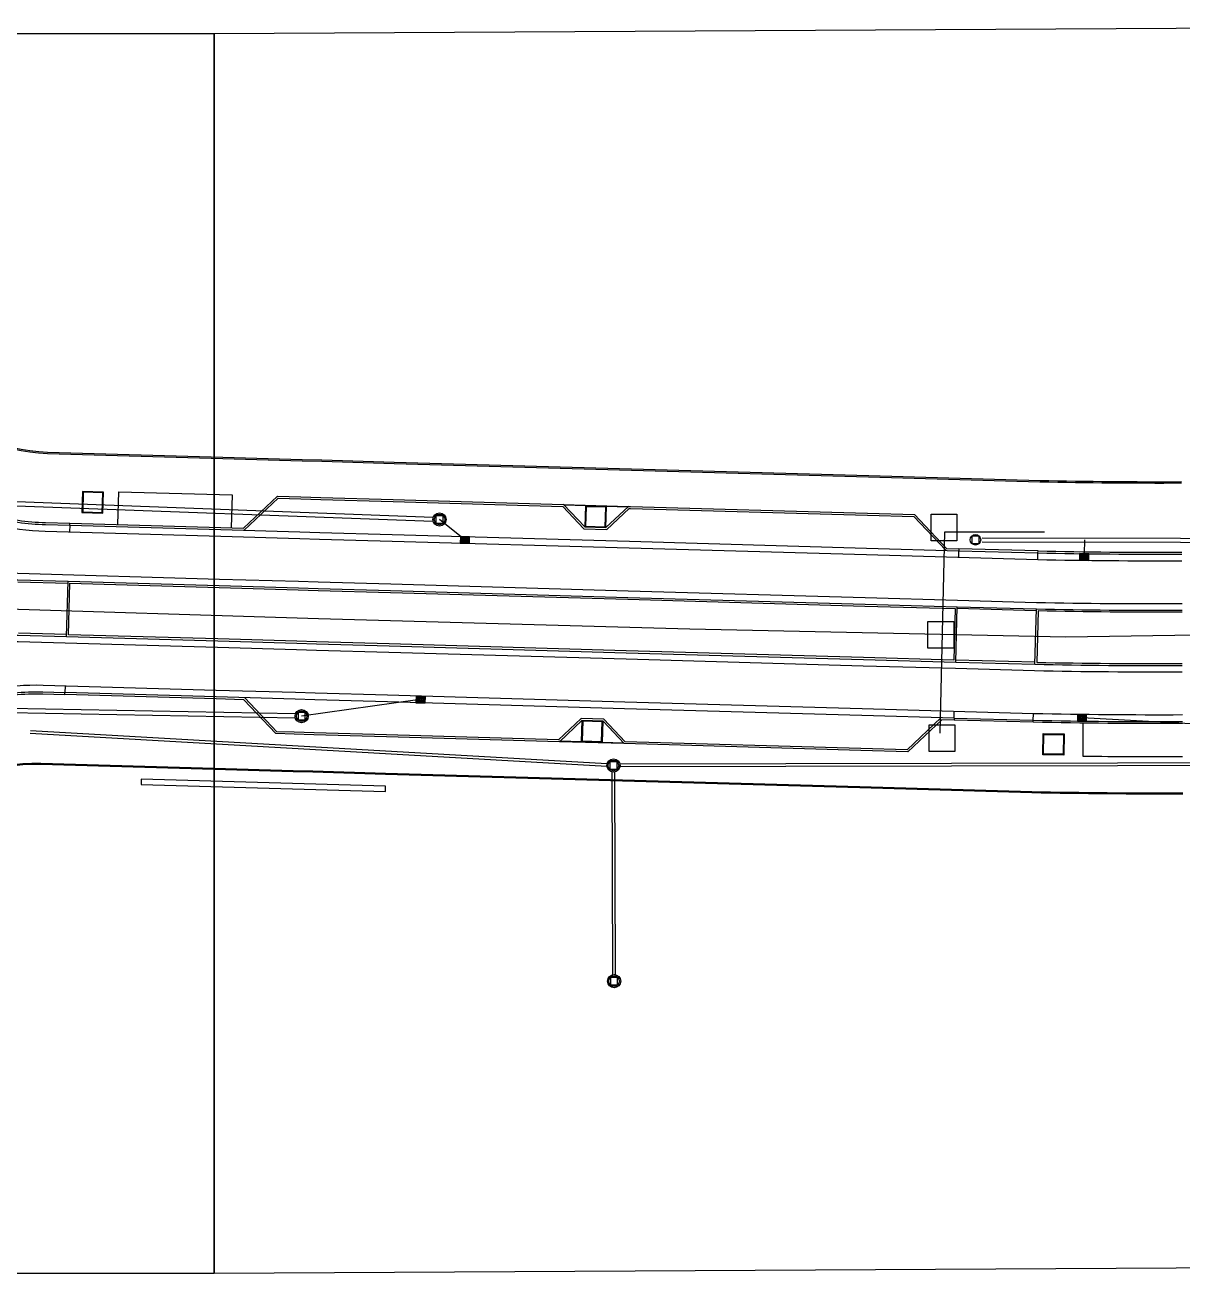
# Model space of a CAD drawing. Header units: millimetres. Extents: x 229854 to 231132, y 144419 to 144704.
# Drawn here: x 230329.3 to 230417.1, y 144479.1 to 144573.8 of the extents above; entities that cross this region are included whole.
import ezdxf

# ---------------------------------------------------------------- set-up
doc = ezdxf.new("R2010")
doc.units = ezdxf.units.MM
for name, color, linetype in [('G - Bde contrebutage', 191, 'Continuous'), ('G - Bordure', 40, 'Continuous'), ('G - CV', 151, 'Continuous'), ('G - Eg2302 - Av', 1, 'Continuous'), ('G - Egout EU', 22, 'Continuous'), ('G - Egout_EP', 5, 'Continuous'), ('G - Elec - CT', 62, 'Continuous'), ('G - Elec - gaine', 191, 'Continuous'), ('G - FE', 160, 'Continuous'), ('G - Mur', 1, 'Continuous'), ('G - revêtement', 252, 'Continuous'), ('R - Lots terre - Lot 8', 6, 'Continuous'), ('R - Lots terre - Lot 9', 40, 'Continuous')]:
    doc.layers.add(name, color=color, linetype=linetype)

msp = doc.modelspace()

# ---------------------------------------------------------------- linework, layer by layer
at = {"layer": 'G - Bde contrebutage'}
for points in [[(230326.741, 144536.483, 0.056664), (230330.879, 144535.892), (230332.714, 144535.84)], [(230321.149, 144533.956, 0.098929), (230328.788, 144532.201), (230344.078, 144531.762), (230350.075, 144531.59), (230351.574, 144531.547), (230357.071, 144531.39), (230375.064, 144530.872), (230393.056, 144530.362), (230400.053, 144530.162), (230406.051, 144529.991, 0.006146), (230417.083, 144529.898)], [(230326.609, 144531.878, 0.026503), (230328.773, 144531.701), (230332.592, 144531.591)], [(230406.036, 144529.491, 0.006149), (230417.086, 144529.398)], [(230417.105, 144524.698, -0.00617), (230405.902, 144524.793), (230399.905, 144524.964), (230392.909, 144525.164), (230374.915, 144525.674), (230356.923, 144526.192), (230351.425, 144526.349), (230349.926, 144526.392), (230343.929, 144526.564), (230328.801, 144526.998, 0.100759), (230320.939, 144525.631)], [(230326.481, 144527.432, -0.028501), (230328.815, 144527.498), (230332.471, 144527.393)], [(230405.917, 144525.293, 0.006173), (230417.103, 144525.198)], [(230326.348, 144522.806, -0.058931), (230330.677, 144523.193), (230332.349, 144523.145)]]:
    msp.add_lwpolyline(points, format="xyb", dxfattribs=at)
for points in [[(230400.16, 144533.911), (230406.158, 144533.74)], [(230332.592, 144531.591), (230344.064, 144531.262), (230350.061, 144531.09), (230351.56, 144531.047), (230357.057, 144530.89), (230375.05, 144530.372), (230393.042, 144529.862), (230400.039, 144529.662)], [(230400.039, 144529.662), (230406.036, 144529.491)], [(230332.471, 144527.393), (230343.943, 144527.064), (230349.941, 144526.891), (230351.439, 144526.848), (230356.937, 144526.691), (230374.929, 144526.174), (230392.923, 144525.664), (230399.919, 144525.464)], [(230399.919, 144525.464), (230405.917, 144525.293)], [(230399.798, 144521.216), (230405.795, 144521.045)]]:
    msp.add_lwpolyline(points, dxfattribs=at)
at = {"layer": 'G - Bordure'}
for points in [[(230160.141, 144529.794), (230164.161, 144525.691, 0.257967), (230169, 144524.243), (230207.816, 144532.39, -0.03697), (230273.74, 144541.207, 0.174325), (230288.114, 144547.355, -0.421806), (230321.591, 144545.713, 0.207564), (230331.034, 144541.29), (230344.34, 144540.908), (230350.338, 144540.736), (230351.836, 144540.693), (230357.332, 144540.536), (230375.327, 144540.018), (230393.315, 144539.508), (230406.312, 144539.138, 0.006104), (230417.045, 144539.048)], [(230321.666, 144545.779, 0.207564), (230331.037, 144541.39)], [(230344.343, 144541.008), (230350.341, 144540.836), (230351.839, 144540.793), (230357.335, 144540.636), (230375.33, 144540.118), (230393.318, 144539.608), (230406.315, 144539.237, 0.006103), (230417.044, 144539.148)], [(230326.745, 144536.637, 0.057137), (230330.883, 144536.042), (230332.718, 144535.989)], [(230406.158, 144533.74), (230406.162, 144533.89, 0.006128), (230417.067, 144533.798)], [(230417.086, 144529.248, -0.006066), (230406.182, 144529.338), (230406.071, 144525.44, 0.006084), (230417.103, 144525.348)], [(230326.344, 144522.652, -0.059423), (230330.673, 144523.043), (230332.345, 144522.995)], [(230417.122, 144520.798, -0.006188), (230405.791, 144520.895), (230405.795, 144521.045)], [(230178.465, 144495.997), (230177.872, 144499.615), (230178.292, 144502.178), (230212.645, 144509.391, -0.035617), (230272.735, 144517.6, -0.192565), (230289.043, 144512.27, 0.391565), (230320.781, 144513.86, -0.209272), (230330.522, 144517.795), (230343.666, 144517.418), (230349.664, 144517.245), (230351.164, 144517.202), (230356.66, 144517.045), (230374.656, 144516.528), (230392.647, 144516.018), (230405.687, 144515.645, 0.006185), (230417.144, 144515.548)], [(230330.519, 144517.695, 0.209272), (230320.852, 144513.79)], [(230417.144, 144515.448, -0.006185), (230405.684, 144515.545), (230392.645, 144515.918), (230374.653, 144516.428), (230356.657, 144516.945), (230351.161, 144517.102), (230349.661, 144517.146), (230343.663, 144517.318)]]:
    msp.add_lwpolyline(points, format="xyb", dxfattribs=at)
for points in [[(230331.037, 144541.39), (230344.343, 144541.008)], [(230345.901, 144535.611), (230348.471, 144538.038), (230350.259, 144537.987), (230351.758, 144537.944), (230357.254, 144537.787), (230370.176, 144537.415), (230371.788, 144535.708), (230373.387, 144535.662), (230375.094, 144537.274), (230375.248, 144537.27), (230393.238, 144536.759), (230396.799, 144536.658), (230399.227, 144534.087), (230400.164, 144534.061), (230400.16, 144533.911)], [(230345.958, 144535.459), (230348.529, 144537.887), (230350.255, 144537.837), (230351.753, 144537.794), (230357.25, 144537.637), (230370.11, 144537.267), (230371.721, 144535.56), (230373.445, 144535.511), (230375.152, 144537.122), (230375.244, 144537.12), (230393.233, 144536.609), (230396.733, 144536.51), (230399.161, 144533.939)], [(230332.714, 144535.84), (230332.718, 144535.989), (230344.19, 144535.66)], [(230344.19, 144535.66), (230345.901, 144535.611)], [(230406.162, 144533.889), (230400.164, 144534.061)], [(230328.769, 144531.551), (230332.587, 144531.441)], [(230332.471, 144527.393), (230332.592, 144531.591)], [(230399.919, 144525.464), (230400.039, 144529.662)], [(230406.032, 144529.341), (230400.027, 144529.513)], [(230405.917, 144525.293), (230406.036, 144529.491)], [(230332.475, 144527.543), (230328.82, 144527.648)], [(230405.921, 144525.443), (230399.931, 144525.614)], [(230398.856, 144521.093), (230396.286, 144518.665), (230392.726, 144518.767), (230374.778, 144519.276), (230373.167, 144520.982), (230371.568, 144521.029), (230369.86, 144519.417), (230356.739, 144519.794), (230351.242, 144519.951), (230349.743, 144519.994), (230348.354, 144520.034), (230345.927, 144522.605), (230343.817, 144522.665), (230332.345, 144522.995), (230332.349, 144523.145)], [(230398.798, 144521.244), (230396.228, 144518.817), (230392.73, 144518.917), (230374.845, 144519.424), (230373.234, 144521.131), (230371.51, 144521.18), (230369.802, 144519.569), (230356.743, 144519.944), (230351.246, 144520.101), (230349.747, 144520.144), (230348.42, 144520.182), (230345.993, 144522.753)], [(230399.798, 144521.216), (230399.793, 144521.066), (230398.856, 144521.093)], [(230405.791, 144520.895), (230399.793, 144521.066)], [(230343.663, 144517.318), (230330.519, 144517.695)]]:
    msp.add_lwpolyline(points, dxfattribs=at)
for points in [[(230333.642, 144536.803), (230335.241, 144536.757), (230335.287, 144538.357), (230333.688, 144538.403)], [(230333.704, 144536.862), (230335.183, 144536.819), (230335.225, 144538.298), (230333.746, 144538.341)], [(230370.176, 144537.415), (230375.094, 144537.274), (230375.033, 144537.216), (230370.234, 144537.354)], [(230371.788, 144535.708), (230373.387, 144535.662), (230373.433, 144537.262), (230371.834, 144537.308)], [(230371.85, 144535.767), (230373.329, 144535.724), (230373.371, 144537.203), (230371.892, 144537.246)], [(230332.737, 144531.437), (230344.059, 144531.112), (230350.057, 144530.94), (230351.555, 144530.897), (230357.053, 144530.74), (230375.046, 144530.222), (230393.038, 144529.712), (230399.885, 144529.517), (230399.773, 144525.618), (230392.927, 144525.814), (230374.934, 144526.324), (230356.941, 144526.841), (230351.443, 144526.998), (230349.945, 144527.041), (230343.947, 144527.214), (230332.625, 144527.539)], [(230373.167, 144520.982), (230371.568, 144521.029), (230371.522, 144519.429), (230373.121, 144519.383)], [(230373.106, 144520.924), (230371.626, 144520.967), (230371.583, 144519.488), (230373.063, 144519.445)], [(230374.779, 144519.275), (230369.861, 144519.418), (230369.922, 144519.476), (230374.72, 144519.337)], [(230406.552, 144520.038), (230408.152, 144520.011), (230408.124, 144518.411), (230406.524, 144518.438)], [(230406.611, 144519.977), (230408.091, 144519.952), (230408.065, 144518.472), (230406.585, 144518.497)]]:
    msp.add_lwpolyline(points, close=True, dxfattribs=at)
at = {"layer": 'G - CV'}
for points in [[(230361.269, 144536.279, -1), (230360.269, 144536.279, -1)], [(230361.169, 144536.279, -1), (230360.369, 144536.279, -1)], [(230401.816, 144534.739, -1), (230401.016, 144534.739, -1)], [(230350.808, 144521.362, -1), (230349.808, 144521.362, -1)], [(230350.708, 144521.362, -1), (230349.908, 144521.362, -1)], [(230374.46, 144517.622, -1), (230373.46, 144517.622, -1)], [(230374.36, 144517.622, -1), (230373.56, 144517.622, -1)], [(230374.507, 144501.256, -1), (230373.507, 144501.256, -1)], [(230374.407, 144501.256, -1), (230373.607, 144501.256, -1)]]:
    msp.add_lwpolyline(points, format="xyb", close=True, dxfattribs=at)
for points in [[(230360.498, 144536.008), (230361.04, 144536.008), (230361.04, 144536.55), (230360.498, 144536.55)], [(230401.145, 144534.468), (230401.687, 144534.468), (230401.687, 144535.01), (230401.145, 144535.01)], [(230350.037, 144521.091), (230350.579, 144521.091), (230350.579, 144521.634), (230350.037, 144521.634)], [(230373.689, 144517.351), (230374.231, 144517.351), (230374.231, 144517.893), (230373.689, 144517.893)], [(230373.736, 144500.985), (230374.278, 144500.985), (230374.278, 144501.527), (230373.736, 144501.527)]]:
    msp.add_lwpolyline(points, close=True, dxfattribs=at)
at = {"layer": 'G - Eg2302 - Av'}
for points in [[(230409.682, 144534.725), (230409.667, 144533.681)], [(230409.436, 144533.234), (230409.441, 144533.634)], [(230409.516, 144533.633), (230409.511, 144533.233)], [(230409.586, 144533.232), (230409.591, 144533.632)], [(230409.666, 144533.631), (230409.661, 144533.231)], [(230409.736, 144533.23), (230409.741, 144533.63)], [(230409.816, 144533.629), (230409.811, 144533.229)], [(230409.886, 144533.228), (230409.891, 144533.628)], [(230359.264, 144522.623), (230350.308, 144521.362)], [(230359.108, 144522.427), (230359.12, 144522.827)], [(230359.195, 144522.825), (230359.183, 144522.425)], [(230359.258, 144522.423), (230359.27, 144522.823)], [(230359.345, 144522.821), (230359.333, 144522.421)], [(230359.408, 144522.419), (230359.42, 144522.819)], [(230359.495, 144522.817), (230359.483, 144522.417)], [(230359.558, 144522.415), (230359.57, 144522.814)], [(230409.271, 144521.035), (230409.276, 144521.435)], [(230409.351, 144521.434), (230409.346, 144521.034)], [(230409.421, 144521.033), (230409.426, 144521.433)], [(230409.501, 144521.432), (230409.496, 144521.032)], [(230427.357, 144520.252), (230409.498, 144521.232)], [(230409.571, 144521.031), (230409.576, 144521.431)], [(230409.651, 144521.43), (230409.646, 144521.031)], [(230409.721, 144521.03), (230409.726, 144521.43)]]:
    msp.add_lwpolyline(points, dxfattribs=at)
for points in [[(230409.31, 144533.185), (230410.01, 144533.177), (230410.017, 144533.677), (230409.317, 144533.685)], [(230409.361, 144533.235), (230409.961, 144533.227), (230409.966, 144533.627), (230409.366, 144533.635)], [(230358.982, 144522.381), (230359.682, 144522.361), (230359.696, 144522.861), (230358.996, 144522.881)], [(230359.033, 144522.429), (230359.633, 144522.412), (230359.644, 144522.812), (230359.045, 144522.829)], [(230409.145, 144520.987), (230409.845, 144520.978), (230409.851, 144521.478), (230409.151, 144521.487)], [(230409.196, 144521.036), (230409.796, 144521.029), (230409.801, 144521.429), (230409.201, 144521.436)]]:
    msp.add_lwpolyline(points, close=True, dxfattribs=at)
at = {"layer": 'G - Egout EU'}
for points in [[(230373.46, 144517.551), (230329.725, 144520.045)], [(230373.46, 144517.75), (230329.737, 144520.243)], [(230437.319, 144517.844), (230374.46, 144517.723)], [(230437.32, 144517.646), (230374.46, 144517.524)], [(230373.906, 144501.755), (230373.862, 144517.122)], [(230374.105, 144501.756), (230374.061, 144517.122)]]:
    msp.add_lwpolyline(points, dxfattribs=at)
at = {"layer": 'G - Egout_EP'}
for points in [[(230328.673, 144537.319), (230360.267, 144536.14)], [(230328.678, 144537.634), (230360.272, 144536.455)], [(230362.688, 144534.731), (230360.769, 144536.279)], [(230401.914, 144534.581), (230432.015, 144534.52)], [(230401.919, 144534.896), (230432.02, 144534.835)], [(230409.682, 144534.725), (230409.667, 144533.681)], [(230359.264, 144522.623), (230350.308, 144521.362)], [(230349.808, 144521.529), (230328.18, 144521.937)], [(230349.808, 144521.215), (230328.18, 144521.622)], [(230427.357, 144520.252), (230409.498, 144521.232)]]:
    msp.add_lwpolyline(points, dxfattribs=at)
at = {"layer": 'G - Egout_EP', "color": 7}
for points in [[(230362.331, 144534.491), (230363.031, 144534.471), (230363.045, 144534.971), (230362.345, 144534.991)], [(230362.382, 144534.539), (230362.982, 144534.522), (230362.993, 144534.922), (230362.394, 144534.939)], [(230409.31, 144533.185), (230410.01, 144533.177), (230410.017, 144533.677), (230409.317, 144533.685)], [(230409.361, 144533.235), (230409.961, 144533.227), (230409.966, 144533.627), (230409.366, 144533.635)], [(230358.982, 144522.381), (230359.682, 144522.361), (230359.696, 144522.861), (230358.996, 144522.881)], [(230359.033, 144522.429), (230359.633, 144522.412), (230359.644, 144522.812), (230359.045, 144522.829)], [(230409.145, 144520.987), (230409.845, 144520.978), (230409.851, 144521.478), (230409.151, 144521.487)], [(230409.196, 144521.036), (230409.796, 144521.029), (230409.801, 144521.429), (230409.201, 144521.436)]]:
    msp.add_lwpolyline(points, close=True, dxfattribs=at)
for points in [[(230362.457, 144534.537), (230362.469, 144534.937)], [(230362.544, 144534.935), (230362.532, 144534.535)], [(230362.607, 144534.533), (230362.619, 144534.933)], [(230362.694, 144534.931), (230362.682, 144534.531)], [(230362.757, 144534.529), (230362.769, 144534.929)], [(230362.843, 144534.926), (230362.832, 144534.527)], [(230362.907, 144534.525), (230362.918, 144534.924)], [(230409.436, 144533.234), (230409.441, 144533.634)], [(230409.516, 144533.633), (230409.511, 144533.233)], [(230409.586, 144533.232), (230409.591, 144533.632)], [(230409.666, 144533.631), (230409.661, 144533.231)], [(230409.736, 144533.23), (230409.741, 144533.63)], [(230409.816, 144533.629), (230409.811, 144533.229)], [(230409.886, 144533.228), (230409.891, 144533.628)], [(230359.108, 144522.427), (230359.12, 144522.827)], [(230359.195, 144522.825), (230359.183, 144522.425)], [(230359.258, 144522.423), (230359.27, 144522.823)], [(230359.345, 144522.821), (230359.333, 144522.421)], [(230359.408, 144522.419), (230359.42, 144522.819)], [(230359.495, 144522.817), (230359.483, 144522.417)], [(230359.558, 144522.415), (230359.57, 144522.814)], [(230409.271, 144521.035), (230409.276, 144521.435)], [(230409.351, 144521.434), (230409.346, 144521.034)], [(230409.421, 144521.033), (230409.426, 144521.433)], [(230409.501, 144521.432), (230409.496, 144521.032)], [(230409.571, 144521.031), (230409.576, 144521.431)], [(230409.651, 144521.43), (230409.646, 144521.031)], [(230409.721, 144521.03), (230409.726, 144521.43)]]:
    msp.add_lwpolyline(points, dxfattribs=at)
at = {"layer": 'G - Elec - CT'}
for points in [[(230398.059, 144536.686), (230400.012, 144536.686), (230400.012, 144534.663), (230398.059, 144534.663)], [(230397.81, 144528.538), (230399.764, 144528.538), (230399.764, 144526.515), (230397.81, 144526.515)], [(230397.895, 144520.713), (230399.849, 144520.713), (230399.849, 144518.689), (230397.895, 144518.689)]]:
    msp.add_lwpolyline(points, close=True, dxfattribs=at)
at = {"layer": 'G - Elec - gaine'}
msp.add_lwpolyline([(230441.308, 144527.869), (230408.259, 144527.349), (230379.754, 144527.952), (230351.587, 144528.744), (230325.536, 144529.545), (230325.385, 144538.274), (230320.672, 144540.792, 0.35543), (230299.301, 144548.597), (230295.951, 144547.53), (230291.008, 144544.245), (230288.437, 144542.226), (230284.704, 144540.016), (230285.136, 144529.813), (230272.744, 144529.225), (230256.373, 144528.026), (230244.257, 144526.635), (230229.637, 144524.505), (230201.751, 144519.11), (230176.45, 144513.653), (230174.279, 144520.981), (230169.718, 144523.072)], format="xyb", dxfattribs=at)
msp.add_lwpolyline([(230406.664, 144535.303), (230399.081, 144535.303), (230398.72, 144520.061)], dxfattribs=at)
at = {"layer": 'G - FE'}
for points in [[(230158.596, 144528.763), (230163.824, 144520.928, 0.304315), (230170.022, 144518.425), (230209.028, 144526.616, -0.037024), (230274.088, 144535.318, 0.174325), (230292.132, 144543.035, -0.421806), (230317.169, 144541.807, 0.207564), (230330.864, 144535.392), (230344.171, 144535.01), (230350.169, 144534.838), (230351.667, 144534.795), (230357.164, 144534.638), (230375.158, 144534.121), (230393.148, 144533.611), (230406.143, 144533.24, 0.006131), (230417.07, 144533.148)], [(230406.158, 144533.74, 0.006129), (230417.068, 144533.648)], [(230417.119, 144521.448, -0.006175), (230405.809, 144521.543), (230392.816, 144521.915), (230374.823, 144522.426), (230356.829, 144522.943), (230351.332, 144523.1), (230349.833, 144523.143), (230343.835, 144523.315), (230330.691, 144523.693, 0.209272), (230316.563, 144517.986, -0.391565), (230292.827, 144516.797, 0.192565), (230272.354, 144523.488, 0.035617), (230211.432, 144515.165), (230180.208, 144508.609, 0.401283), (230175.13, 144501.195), (230176.048, 144495.6)], [(230405.795, 144521.045, 0.006187), (230417.121, 144520.948)]]:
    msp.add_lwpolyline(points, format="xyb", dxfattribs=at)
for points in [[(230332.714, 144535.84), (230332.699, 144535.34)], [(230332.714, 144535.84), (230344.186, 144535.51), (230350.183, 144535.338), (230351.682, 144535.295), (230357.178, 144535.138), (230375.172, 144534.621), (230393.162, 144534.11), (230400.16, 144533.911)], [(230400.146, 144533.411), (230400.16, 144533.911)], [(230406.143, 144533.24), (230406.158, 144533.74)], [(230332.363, 144523.645), (230332.349, 144523.145)], [(230399.798, 144521.216), (230392.802, 144521.416), (230374.809, 144521.926), (230356.815, 144522.443), (230351.318, 144522.6), (230349.819, 144522.643), (230343.821, 144522.815), (230332.349, 144523.145)], [(230399.798, 144521.216), (230399.812, 144521.716)], [(230405.795, 144521.045), (230405.809, 144521.543)]]:
    msp.add_lwpolyline(points, dxfattribs=at)
at = {"layer": 'G - Mur'}
msp.add_lwpolyline([(230356.674, 144516.044), (230338.145, 144516.576), (230338.133, 144516.176), (230356.663, 144515.644)], close=True, dxfattribs=at)
at = {"layer": 'G - revêtement'}
msp.add_lwpolyline([(230336.367, 144535.885), (230336.438, 144538.384), (230345.035, 144538.137), (230344.963, 144535.638)], dxfattribs=at)
msp.add_lwpolyline([(230409.569, 144520.831), (230409.573, 144518.331, 0.004105), (230417.132, 144518.298)], format="xyb", dxfattribs=at)
at = {"layer": 'R - Lots terre - Lot 8'}
msp.add_lwpolyline([(230298.26, 144479.119), (230343.664, 144479.119), (230343.664, 144573.113), (230298.26, 144573.113)], close=True, dxfattribs=at)
at = {"layer": 'R - Lots terre - Lot 9'}
msp.add_lwpolyline([(230343.664, 144479.119), (230466.806, 144479.794), (230466.806, 144573.788), (230343.664, 144573.113)], close=True, dxfattribs=at)

doc.saveas('drawing.dxf')
